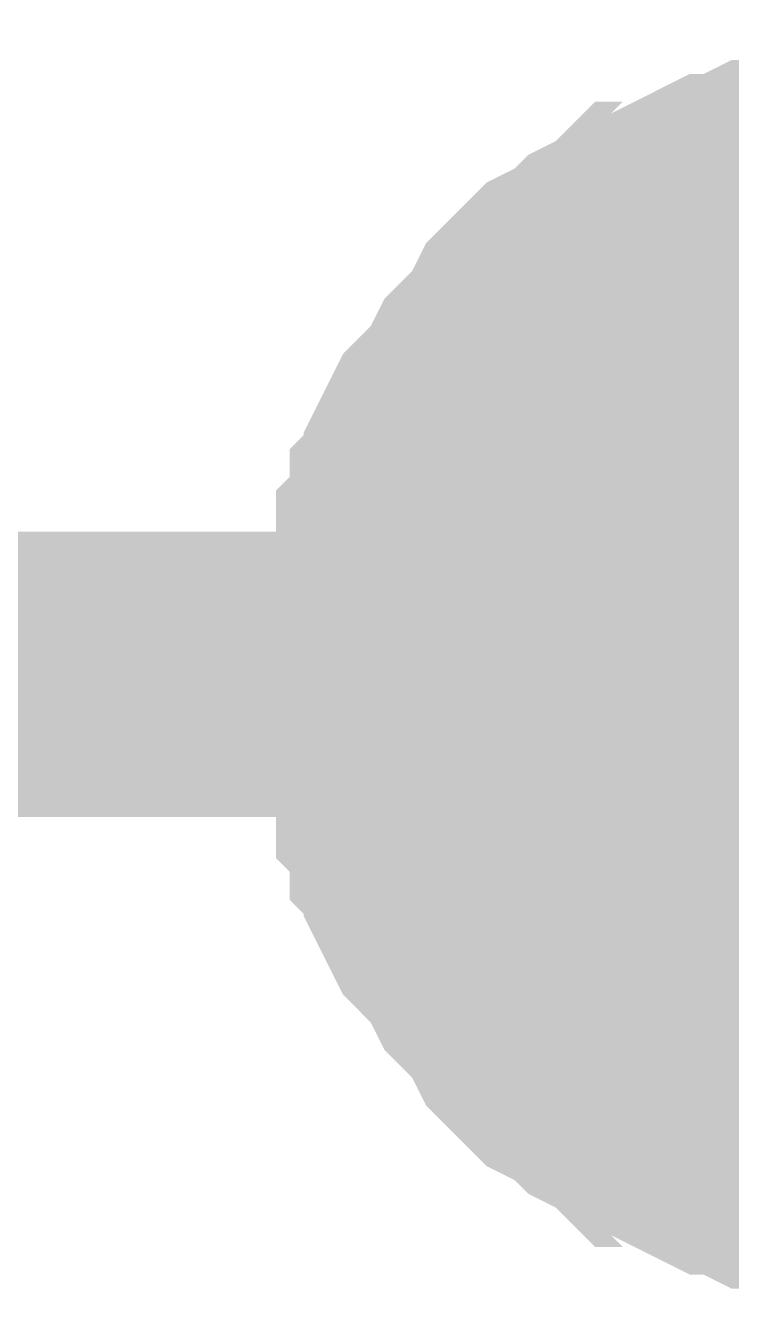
# Model space of a CAD drawing. Header units: inches. Extents: x 0 to 31.5, y 0 to 22.3.
# Drawn here: x 5.4668 to 5.4961, y 12.1738 to 12.2266 of the extents above; entities that cross this region are included whole.
import ezdxf

# ---------------------------------------------------------------- set-up
doc = ezdxf.new("R2010")
doc.units = ezdxf.units.IN
doc.header["$MEASUREMENT"] = 0
doc.layers.add('Sheet', color=255, linetype='Continuous')

msp = doc.modelspace()

# ---------------------------------------------------------------- linework, layer by layer
at = {"layer": 'Sheet'}
for points in [[(3.402969, 12.699951, 0.0118, 0.0118, 0), (3.602772, 12.699951, 0.0118, 0.0118, 0), (3.602772, 12.199763, 0.0118, 0.0118, 0), (5.502625, 12.199763, 0.0118, 0.0118, 0), (6.20251, 12.199763, 0.0118, 0.0118, 0)], [(5.48253, 12.199763, 0.0118, 0.0118, 0), (5.48253, 12.200912, 0.0118, 0.0118, 0), (5.48253, 12.20206, 0.0118, 0.0118, 0), (5.48253, 12.202634, 0.0118, 0.0118, 0), (5.483104, 12.203783, 0.0118, 0.0118, 0), (5.483104, 12.204931, 0.0118, 0.0118, 0), (5.483678, 12.205506, 0.0118, 0.0118, 0), (5.483678, 12.206654, 0.0118, 0.0118, 0), (5.484252, 12.207229, 0.0118, 0.0118, 0), (5.484252, 12.208377, 0.0118, 0.0118, 0), (5.484826, 12.209526, 0.0118, 0.0118, 0), (5.4854, 12.2101, 0.0118, 0.0118, 0), (5.485974, 12.210674, 0.0118, 0.0118, 0), (5.486549, 12.211823, 0.0118, 0.0118, 0), (5.487123, 12.212397, 0.0118, 0.0118, 0), (5.487697, 12.212971, 0.0118, 0.0118, 0), (5.488271, 12.21412, 0.0118, 0.0118, 0), (5.488845, 12.214694, 0.0118, 0.0118, 0), (5.489419, 12.215268, 0.0118, 0.0118, 0), (5.490568, 12.215843, 0.0118, 0.0118, 0), (5.491142, 12.216417, 0.0118, 0.0118, 0), (5.49229, 12.216991, 0.0118, 0.0118, 0), (5.492864, 12.217565, 0.0118, 0.0118, 0), (5.494012, 12.217565, 0.0118, 0.0118, 0), (5.494587, 12.21814, 0.0118, 0.0118, 0), (5.495735, 12.218714, 0.0118, 0.0118, 0), (5.496309, 12.218714, 0.0118, 0.0118, 0), (5.497457, 12.219288, 0.0118, 0.0118, 0), (5.498606, 12.219288, 0.0118, 0.0118, 0), (5.499754, 12.219862, 0.0118, 0.0118, 0), (5.500328, 12.219862, 0.0118, 0.0118, 0), (5.501476, 12.219862, 0.0118, 0.0118, 0), (5.502625, 12.219862, 0.0118, 0.0118, 0)], [(5.48253, 12.199763, 0.0118, 0.0118, 0), (5.48253, 12.200912, 0.0118, 0.0118, 0), (5.48253, 12.20206, 0.0118, 0.0118, 0), (5.48253, 12.202634, 0.0118, 0.0118, 0), (5.483104, 12.203783, 0.0118, 0.0118, 0), (5.483104, 12.204931, 0.0118, 0.0118, 0), (5.483678, 12.205506, 0.0118, 0.0118, 0), (5.483678, 12.206654, 0.0118, 0.0118, 0), (5.484252, 12.207229, 0.0118, 0.0118, 0), (5.484252, 12.208377, 0.0118, 0.0118, 0), (5.484826, 12.209526, 0.0118, 0.0118, 0), (5.4854, 12.2101, 0.0118, 0.0118, 0), (5.485974, 12.210674, 0.0118, 0.0118, 0), (5.486549, 12.211823, 0.0118, 0.0118, 0), (5.487123, 12.212397, 0.0118, 0.0118, 0), (5.487697, 12.212971, 0.0118, 0.0118, 0), (5.488271, 12.21412, 0.0118, 0.0118, 0), (5.488845, 12.214694, 0.0118, 0.0118, 0), (5.489419, 12.215268, 0.0118, 0.0118, 0), (5.490568, 12.215843, 0.0118, 0.0118, 0), (5.491142, 12.216417, 0.0118, 0.0118, 0), (5.49229, 12.216991, 0.0118, 0.0118, 0), (5.492864, 12.217565, 0.0118, 0.0118, 0), (5.494012, 12.217565, 0.0118, 0.0118, 0), (5.494587, 12.21814, 0.0118, 0.0118, 0), (5.495735, 12.218714, 0.0118, 0.0118, 0), (5.496309, 12.218714, 0.0118, 0.0118, 0), (5.497457, 12.219288, 0.0118, 0.0118, 0), (5.498606, 12.219288, 0.0118, 0.0118, 0), (5.499754, 12.219862, 0.0118, 0.0118, 0), (5.500328, 12.219862, 0.0118, 0.0118, 0), (5.501476, 12.219862, 0.0118, 0.0118, 0), (5.502625, 12.219862, 0.0118, 0.0118, 0)], [(5.48253, 12.199763, 0.0118, 0.0118, 0), (5.48253, 12.200912, 0.0118, 0.0118, 0), (5.48253, 12.20206, 0.0118, 0.0118, 0), (5.48253, 12.202634, 0.0118, 0.0118, 0), (5.483104, 12.203783, 0.0118, 0.0118, 0), (5.483104, 12.204931, 0.0118, 0.0118, 0), (5.483678, 12.205506, 0.0118, 0.0118, 0), (5.483678, 12.206654, 0.0118, 0.0118, 0), (5.484252, 12.207229, 0.0118, 0.0118, 0), (5.484252, 12.208377, 0.0118, 0.0118, 0), (5.484826, 12.209526, 0.0118, 0.0118, 0), (5.4854, 12.2101, 0.0118, 0.0118, 0), (5.485974, 12.210674, 0.0118, 0.0118, 0), (5.486549, 12.211823, 0.0118, 0.0118, 0), (5.487123, 12.212397, 0.0118, 0.0118, 0), (5.487697, 12.212971, 0.0118, 0.0118, 0), (5.488271, 12.21412, 0.0118, 0.0118, 0), (5.488845, 12.214694, 0.0118, 0.0118, 0), (5.489419, 12.215268, 0.0118, 0.0118, 0), (5.490568, 12.215843, 0.0118, 0.0118, 0), (5.491142, 12.216417, 0.0118, 0.0118, 0), (5.49229, 12.216991, 0.0118, 0.0118, 0), (5.492864, 12.217565, 0.0118, 0.0118, 0), (5.494012, 12.217565, 0.0118, 0.0118, 0), (5.494587, 12.21814, 0.0118, 0.0118, 0), (5.495735, 12.218714, 0.0118, 0.0118, 0), (5.496309, 12.218714, 0.0118, 0.0118, 0), (5.497457, 12.219288, 0.0118, 0.0118, 0), (5.498606, 12.219288, 0.0118, 0.0118, 0), (5.499754, 12.219862, 0.0118, 0.0118, 0), (5.500328, 12.219862, 0.0118, 0.0118, 0), (5.501476, 12.219862, 0.0118, 0.0118, 0), (5.502625, 12.219862, 0.0118, 0.0118, 0)], [(5.48253, 12.199763, 0.0118, 0.0118, 0), (5.48253, 12.200912, 0.0118, 0.0118, 0), (5.48253, 12.20206, 0.0118, 0.0118, 0), (5.48253, 12.202634, 0.0118, 0.0118, 0), (5.483104, 12.203783, 0.0118, 0.0118, 0), (5.483104, 12.204931, 0.0118, 0.0118, 0), (5.483678, 12.205506, 0.0118, 0.0118, 0), (5.483678, 12.206654, 0.0118, 0.0118, 0), (5.484252, 12.207229, 0.0118, 0.0118, 0), (5.484252, 12.208377, 0.0118, 0.0118, 0), (5.484826, 12.209526, 0.0118, 0.0118, 0), (5.4854, 12.2101, 0.0118, 0.0118, 0), (5.485974, 12.210674, 0.0118, 0.0118, 0), (5.486549, 12.211823, 0.0118, 0.0118, 0), (5.487123, 12.212397, 0.0118, 0.0118, 0), (5.487697, 12.212971, 0.0118, 0.0118, 0), (5.488271, 12.21412, 0.0118, 0.0118, 0), (5.488845, 12.214694, 0.0118, 0.0118, 0), (5.489419, 12.215268, 0.0118, 0.0118, 0), (5.490568, 12.215843, 0.0118, 0.0118, 0), (5.491142, 12.216417, 0.0118, 0.0118, 0), (5.49229, 12.216991, 0.0118, 0.0118, 0), (5.492864, 12.217565, 0.0118, 0.0118, 0), (5.494012, 12.217565, 0.0118, 0.0118, 0), (5.494587, 12.21814, 0.0118, 0.0118, 0), (5.495735, 12.218714, 0.0118, 0.0118, 0), (5.496309, 12.218714, 0.0118, 0.0118, 0), (5.497457, 12.219288, 0.0118, 0.0118, 0), (5.498606, 12.219288, 0.0118, 0.0118, 0), (5.499754, 12.219862, 0.0118, 0.0118, 0), (5.500328, 12.219862, 0.0118, 0.0118, 0), (5.501476, 12.219862, 0.0118, 0.0118, 0), (5.502625, 12.219862, 0.0118, 0.0118, 0)], [(5.48253, 12.199763, 0.0039, 0.0039, 0), (5.48253, 12.200912, 0.0039, 0.0039, 0), (5.48253, 12.20206, 0.0039, 0.0039, 0), (5.48253, 12.202634, 0.0039, 0.0039, 0), (5.483104, 12.203783, 0.0039, 0.0039, 0), (5.483104, 12.204931, 0.0039, 0.0039, 0), (5.483678, 12.205506, 0.0039, 0.0039, 0), (5.483678, 12.206654, 0.0039, 0.0039, 0), (5.484252, 12.207229, 0.0039, 0.0039, 0), (5.484252, 12.208377, 0.0039, 0.0039, 0), (5.484826, 12.209526, 0.0039, 0.0039, 0), (5.4854, 12.2101, 0.0039, 0.0039, 0), (5.485974, 12.210674, 0.0039, 0.0039, 0), (5.486549, 12.211823, 0.0039, 0.0039, 0), (5.487123, 12.212397, 0.0039, 0.0039, 0), (5.487697, 12.212971, 0.0039, 0.0039, 0), (5.488271, 12.21412, 0.0039, 0.0039, 0), (5.488845, 12.214694, 0.0039, 0.0039, 0), (5.489419, 12.215268, 0.0039, 0.0039, 0), (5.490568, 12.215843, 0.0039, 0.0039, 0), (5.491142, 12.216417, 0.0039, 0.0039, 0), (5.49229, 12.216991, 0.0039, 0.0039, 0), (5.492864, 12.217565, 0.0039, 0.0039, 0), (5.494012, 12.217565, 0.0039, 0.0039, 0), (5.494587, 12.21814, 0.0039, 0.0039, 0), (5.495735, 12.218714, 0.0039, 0.0039, 0), (5.496309, 12.218714, 0.0039, 0.0039, 0), (5.497457, 12.219288, 0.0039, 0.0039, 0), (5.498606, 12.219288, 0.0039, 0.0039, 0)], [(5.48253, 12.199763, 0.0039, 0.0039, 0), (5.48253, 12.200912, 0.0039, 0.0039, 0), (5.48253, 12.20206, 0.0039, 0.0039, 0), (5.48253, 12.202634, 0.0039, 0.0039, 0), (5.483104, 12.203783, 0.0039, 0.0039, 0), (5.483104, 12.204931, 0.0039, 0.0039, 0), (5.483678, 12.205506, 0.0039, 0.0039, 0), (5.483678, 12.206654, 0.0039, 0.0039, 0), (5.484252, 12.207229, 0.0039, 0.0039, 0), (5.484252, 12.208377, 0.0039, 0.0039, 0), (5.484826, 12.209526, 0.0039, 0.0039, 0), (5.4854, 12.2101, 0.0039, 0.0039, 0), (5.485974, 12.210674, 0.0039, 0.0039, 0), (5.486549, 12.211823, 0.0039, 0.0039, 0), (5.487123, 12.212397, 0.0039, 0.0039, 0), (5.487697, 12.212971, 0.0039, 0.0039, 0), (5.488271, 12.21412, 0.0039, 0.0039, 0), (5.488845, 12.214694, 0.0039, 0.0039, 0), (5.489419, 12.215268, 0.0039, 0.0039, 0), (5.490568, 12.215843, 0.0039, 0.0039, 0), (5.491142, 12.216417, 0.0039, 0.0039, 0), (5.49229, 12.216991, 0.0039, 0.0039, 0), (5.492864, 12.217565, 0.0039, 0.0039, 0), (5.494012, 12.217565, 0.0039, 0.0039, 0), (5.494587, 12.21814, 0.0039, 0.0039, 0), (5.495735, 12.218714, 0.0039, 0.0039, 0), (5.496309, 12.218714, 0.0039, 0.0039, 0), (5.497457, 12.219288, 0.0039, 0.0039, 0), (5.498606, 12.219288, 0.0039, 0.0039, 0)], [(5.48253, 12.199763, 0.0039, 0.0039, 0), (5.48253, 12.200912, 0.0039, 0.0039, 0), (5.48253, 12.20206, 0.0039, 0.0039, 0), (5.48253, 12.202634, 0.0039, 0.0039, 0), (5.483104, 12.203783, 0.0039, 0.0039, 0), (5.483104, 12.204931, 0.0039, 0.0039, 0), (5.483678, 12.205506, 0.0039, 0.0039, 0), (5.483678, 12.206654, 0.0039, 0.0039, 0), (5.484252, 12.207229, 0.0039, 0.0039, 0), (5.484252, 12.208377, 0.0039, 0.0039, 0), (5.484826, 12.209526, 0.0039, 0.0039, 0), (5.4854, 12.2101, 0.0039, 0.0039, 0), (5.485974, 12.210674, 0.0039, 0.0039, 0), (5.486549, 12.211823, 0.0039, 0.0039, 0), (5.487123, 12.212397, 0.0039, 0.0039, 0), (5.487697, 12.212971, 0.0039, 0.0039, 0), (5.488271, 12.21412, 0.0039, 0.0039, 0), (5.488845, 12.214694, 0.0039, 0.0039, 0), (5.489419, 12.215268, 0.0039, 0.0039, 0), (5.490568, 12.215843, 0.0039, 0.0039, 0), (5.491142, 12.216417, 0.0039, 0.0039, 0), (5.49229, 12.216991, 0.0039, 0.0039, 0), (5.492864, 12.217565, 0.0039, 0.0039, 0), (5.494012, 12.217565, 0.0039, 0.0039, 0), (5.494587, 12.21814, 0.0039, 0.0039, 0), (5.495735, 12.218714, 0.0039, 0.0039, 0), (5.496309, 12.218714, 0.0039, 0.0039, 0), (5.497457, 12.219288, 0.0039, 0.0039, 0), (5.498606, 12.219288, 0.0039, 0.0039, 0)], [(5.48253, 12.199763, 0.0039, 0.0039, 0), (5.48253, 12.200912, 0.0039, 0.0039, 0), (5.48253, 12.20206, 0.0039, 0.0039, 0), (5.48253, 12.202634, 0.0039, 0.0039, 0), (5.483104, 12.203783, 0.0039, 0.0039, 0), (5.483104, 12.204931, 0.0039, 0.0039, 0), (5.483678, 12.205506, 0.0039, 0.0039, 0), (5.483678, 12.206654, 0.0039, 0.0039, 0), (5.484252, 12.207229, 0.0039, 0.0039, 0), (5.484252, 12.208377, 0.0039, 0.0039, 0), (5.484826, 12.209526, 0.0039, 0.0039, 0), (5.4854, 12.2101, 0.0039, 0.0039, 0), (5.485974, 12.210674, 0.0039, 0.0039, 0), (5.486549, 12.211823, 0.0039, 0.0039, 0), (5.487123, 12.212397, 0.0039, 0.0039, 0), (5.487697, 12.212971, 0.0039, 0.0039, 0), (5.488271, 12.21412, 0.0039, 0.0039, 0), (5.488845, 12.214694, 0.0039, 0.0039, 0), (5.489419, 12.215268, 0.0039, 0.0039, 0), (5.490568, 12.215843, 0.0039, 0.0039, 0), (5.491142, 12.216417, 0.0039, 0.0039, 0), (5.49229, 12.216991, 0.0039, 0.0039, 0), (5.492864, 12.217565, 0.0039, 0.0039, 0), (5.494012, 12.217565, 0.0039, 0.0039, 0), (5.494587, 12.21814, 0.0039, 0.0039, 0), (5.495735, 12.218714, 0.0039, 0.0039, 0), (5.496309, 12.218714, 0.0039, 0.0039, 0), (5.497457, 12.219288, 0.0039, 0.0039, 0), (5.498606, 12.219288, 0.0039, 0.0039, 0)], [(5.502625, 12.179664, 0.0118, 0.0118, 0), (5.501476, 12.179664, 0.0118, 0.0118, 0), (5.500328, 12.179664, 0.0118, 0.0118, 0), (5.499754, 12.179664, 0.0118, 0.0118, 0), (5.498606, 12.180238, 0.0118, 0.0118, 0), (5.497457, 12.180238, 0.0118, 0.0118, 0), (5.496309, 12.180812, 0.0118, 0.0118, 0), (5.495735, 12.180812, 0.0118, 0.0118, 0), (5.494587, 12.181386, 0.0118, 0.0118, 0), (5.494012, 12.181961, 0.0118, 0.0118, 0), (5.492864, 12.181961, 0.0118, 0.0118, 0), (5.49229, 12.182535, 0.0118, 0.0118, 0), (5.491142, 12.183109, 0.0118, 0.0118, 0), (5.490568, 12.183684, 0.0118, 0.0118, 0), (5.489419, 12.184258, 0.0118, 0.0118, 0), (5.488845, 12.184832, 0.0118, 0.0118, 0), (5.488271, 12.185406, 0.0118, 0.0118, 0), (5.487697, 12.186555, 0.0118, 0.0118, 0), (5.487123, 12.187129, 0.0118, 0.0118, 0), (5.486549, 12.187703, 0.0118, 0.0118, 0), (5.485974, 12.188852, 0.0118, 0.0118, 0), (5.4854, 12.189426, 0.0118, 0.0118, 0), (5.484826, 12.190001, 0.0118, 0.0118, 0), (5.484252, 12.191149, 0.0118, 0.0118, 0), (5.484252, 12.192298, 0.0118, 0.0118, 0), (5.483678, 12.192872, 0.0118, 0.0118, 0), (5.483678, 12.19402, 0.0118, 0.0118, 0), (5.483104, 12.194595, 0.0118, 0.0118, 0), (5.483104, 12.195743, 0.0118, 0.0118, 0), (5.48253, 12.196892, 0.0118, 0.0118, 0), (5.48253, 12.197466, 0.0118, 0.0118, 0), (5.48253, 12.198615, 0.0118, 0.0118, 0), (5.48253, 12.199763, 0.0118, 0.0118, 0)], [(5.48253, 12.199763, 0.0118, 0.0118, 0), (5.48253, 12.199763, 0.0118, 0.0118, 0)], [(5.502625, 12.179664, 0.0118, 0.0118, 0), (5.501476, 12.179664, 0.0118, 0.0118, 0), (5.500328, 12.179664, 0.0118, 0.0118, 0), (5.499754, 12.179664, 0.0118, 0.0118, 0), (5.498606, 12.180238, 0.0118, 0.0118, 0), (5.497457, 12.180238, 0.0118, 0.0118, 0), (5.496309, 12.180812, 0.0118, 0.0118, 0), (5.495735, 12.180812, 0.0118, 0.0118, 0), (5.494587, 12.181386, 0.0118, 0.0118, 0), (5.494012, 12.181961, 0.0118, 0.0118, 0), (5.492864, 12.181961, 0.0118, 0.0118, 0), (5.49229, 12.182535, 0.0118, 0.0118, 0), (5.491142, 12.183109, 0.0118, 0.0118, 0), (5.490568, 12.183684, 0.0118, 0.0118, 0), (5.489419, 12.184258, 0.0118, 0.0118, 0), (5.488845, 12.184832, 0.0118, 0.0118, 0), (5.488271, 12.185406, 0.0118, 0.0118, 0), (5.487697, 12.186555, 0.0118, 0.0118, 0), (5.487123, 12.187129, 0.0118, 0.0118, 0), (5.486549, 12.187703, 0.0118, 0.0118, 0), (5.485974, 12.188852, 0.0118, 0.0118, 0), (5.4854, 12.189426, 0.0118, 0.0118, 0), (5.484826, 12.190001, 0.0118, 0.0118, 0), (5.484252, 12.191149, 0.0118, 0.0118, 0), (5.484252, 12.192298, 0.0118, 0.0118, 0), (5.483678, 12.192872, 0.0118, 0.0118, 0), (5.483678, 12.19402, 0.0118, 0.0118, 0), (5.483104, 12.194595, 0.0118, 0.0118, 0), (5.483104, 12.195743, 0.0118, 0.0118, 0), (5.48253, 12.196892, 0.0118, 0.0118, 0), (5.48253, 12.197466, 0.0118, 0.0118, 0), (5.48253, 12.198615, 0.0118, 0.0118, 0), (5.48253, 12.199763, 0.0118, 0.0118, 0)], [(5.48253, 12.199763, 0.0118, 0.0118, 0), (5.48253, 12.199763, 0.0118, 0.0118, 0)], [(5.502625, 12.179664, 0.0118, 0.0118, 0), (5.501476, 12.179664, 0.0118, 0.0118, 0), (5.500328, 12.179664, 0.0118, 0.0118, 0), (5.499754, 12.179664, 0.0118, 0.0118, 0), (5.498606, 12.180238, 0.0118, 0.0118, 0), (5.497457, 12.180238, 0.0118, 0.0118, 0), (5.496309, 12.180812, 0.0118, 0.0118, 0), (5.495735, 12.180812, 0.0118, 0.0118, 0), (5.494587, 12.181386, 0.0118, 0.0118, 0), (5.494012, 12.181961, 0.0118, 0.0118, 0), (5.492864, 12.181961, 0.0118, 0.0118, 0), (5.49229, 12.182535, 0.0118, 0.0118, 0), (5.491142, 12.183109, 0.0118, 0.0118, 0), (5.490568, 12.183684, 0.0118, 0.0118, 0), (5.489419, 12.184258, 0.0118, 0.0118, 0), (5.488845, 12.184832, 0.0118, 0.0118, 0), (5.488271, 12.185406, 0.0118, 0.0118, 0), (5.487697, 12.186555, 0.0118, 0.0118, 0), (5.487123, 12.187129, 0.0118, 0.0118, 0), (5.486549, 12.187703, 0.0118, 0.0118, 0), (5.485974, 12.188852, 0.0118, 0.0118, 0), (5.4854, 12.189426, 0.0118, 0.0118, 0), (5.484826, 12.190001, 0.0118, 0.0118, 0), (5.484252, 12.191149, 0.0118, 0.0118, 0), (5.484252, 12.192298, 0.0118, 0.0118, 0), (5.483678, 12.192872, 0.0118, 0.0118, 0), (5.483678, 12.19402, 0.0118, 0.0118, 0), (5.483104, 12.194595, 0.0118, 0.0118, 0), (5.483104, 12.195743, 0.0118, 0.0118, 0), (5.48253, 12.196892, 0.0118, 0.0118, 0), (5.48253, 12.197466, 0.0118, 0.0118, 0), (5.48253, 12.198615, 0.0118, 0.0118, 0), (5.48253, 12.199763, 0.0118, 0.0118, 0)], [(5.48253, 12.199763, 0.0118, 0.0118, 0), (5.48253, 12.199763, 0.0118, 0.0118, 0)], [(5.502625, 12.179664, 0.0118, 0.0118, 0), (5.501476, 12.179664, 0.0118, 0.0118, 0), (5.500328, 12.179664, 0.0118, 0.0118, 0), (5.499754, 12.179664, 0.0118, 0.0118, 0), (5.498606, 12.180238, 0.0118, 0.0118, 0), (5.497457, 12.180238, 0.0118, 0.0118, 0), (5.496309, 12.180812, 0.0118, 0.0118, 0), (5.495735, 12.180812, 0.0118, 0.0118, 0), (5.494587, 12.181386, 0.0118, 0.0118, 0), (5.494012, 12.181961, 0.0118, 0.0118, 0), (5.492864, 12.181961, 0.0118, 0.0118, 0), (5.49229, 12.182535, 0.0118, 0.0118, 0), (5.491142, 12.183109, 0.0118, 0.0118, 0), (5.490568, 12.183684, 0.0118, 0.0118, 0), (5.489419, 12.184258, 0.0118, 0.0118, 0), (5.488845, 12.184832, 0.0118, 0.0118, 0), (5.488271, 12.185406, 0.0118, 0.0118, 0), (5.487697, 12.186555, 0.0118, 0.0118, 0), (5.487123, 12.187129, 0.0118, 0.0118, 0), (5.486549, 12.187703, 0.0118, 0.0118, 0), (5.485974, 12.188852, 0.0118, 0.0118, 0), (5.4854, 12.189426, 0.0118, 0.0118, 0), (5.484826, 12.190001, 0.0118, 0.0118, 0), (5.484252, 12.191149, 0.0118, 0.0118, 0), (5.484252, 12.192298, 0.0118, 0.0118, 0), (5.483678, 12.192872, 0.0118, 0.0118, 0), (5.483678, 12.19402, 0.0118, 0.0118, 0), (5.483104, 12.194595, 0.0118, 0.0118, 0), (5.483104, 12.195743, 0.0118, 0.0118, 0), (5.48253, 12.196892, 0.0118, 0.0118, 0), (5.48253, 12.197466, 0.0118, 0.0118, 0), (5.48253, 12.198615, 0.0118, 0.0118, 0), (5.48253, 12.199763, 0.0118, 0.0118, 0)], [(5.48253, 12.199763, 0.0118, 0.0118, 0), (5.48253, 12.199763, 0.0118, 0.0118, 0)], [(5.498606, 12.180238, 0.0039, 0.0039, 0), (5.497457, 12.180238, 0.0039, 0.0039, 0), (5.496309, 12.180812, 0.0039, 0.0039, 0), (5.495735, 12.180812, 0.0039, 0.0039, 0), (5.494587, 12.181386, 0.0039, 0.0039, 0), (5.494012, 12.181961, 0.0039, 0.0039, 0), (5.492864, 12.181961, 0.0039, 0.0039, 0), (5.49229, 12.182535, 0.0039, 0.0039, 0), (5.491142, 12.183109, 0.0039, 0.0039, 0), (5.490568, 12.183684, 0.0039, 0.0039, 0), (5.489419, 12.184258, 0.0039, 0.0039, 0), (5.488845, 12.184832, 0.0039, 0.0039, 0), (5.488271, 12.185406, 0.0039, 0.0039, 0), (5.487697, 12.186555, 0.0039, 0.0039, 0), (5.487123, 12.187129, 0.0039, 0.0039, 0), (5.486549, 12.187703, 0.0039, 0.0039, 0), (5.485974, 12.188852, 0.0039, 0.0039, 0), (5.4854, 12.189426, 0.0039, 0.0039, 0), (5.484826, 12.190001, 0.0039, 0.0039, 0), (5.484252, 12.191149, 0.0039, 0.0039, 0), (5.484252, 12.192298, 0.0039, 0.0039, 0), (5.483678, 12.192872, 0.0039, 0.0039, 0), (5.483678, 12.19402, 0.0039, 0.0039, 0), (5.483104, 12.194595, 0.0039, 0.0039, 0), (5.483104, 12.195743, 0.0039, 0.0039, 0), (5.48253, 12.196892, 0.0039, 0.0039, 0), (5.48253, 12.197466, 0.0039, 0.0039, 0), (5.48253, 12.198615, 0.0039, 0.0039, 0), (5.48253, 12.199763, 0.0039, 0.0039, 0)], [(5.48253, 12.199763, 0.0039, 0.0039, 0), (5.48253, 12.199763, 0.0039, 0.0039, 0)], [(5.498606, 12.180238, 0.0039, 0.0039, 0), (5.497457, 12.180238, 0.0039, 0.0039, 0), (5.496309, 12.180812, 0.0039, 0.0039, 0), (5.495735, 12.180812, 0.0039, 0.0039, 0), (5.494587, 12.181386, 0.0039, 0.0039, 0), (5.494012, 12.181961, 0.0039, 0.0039, 0), (5.492864, 12.181961, 0.0039, 0.0039, 0), (5.49229, 12.182535, 0.0039, 0.0039, 0), (5.491142, 12.183109, 0.0039, 0.0039, 0), (5.490568, 12.183684, 0.0039, 0.0039, 0), (5.489419, 12.184258, 0.0039, 0.0039, 0), (5.488845, 12.184832, 0.0039, 0.0039, 0), (5.488271, 12.185406, 0.0039, 0.0039, 0), (5.487697, 12.186555, 0.0039, 0.0039, 0), (5.487123, 12.187129, 0.0039, 0.0039, 0), (5.486549, 12.187703, 0.0039, 0.0039, 0), (5.485974, 12.188852, 0.0039, 0.0039, 0), (5.4854, 12.189426, 0.0039, 0.0039, 0), (5.484826, 12.190001, 0.0039, 0.0039, 0), (5.484252, 12.191149, 0.0039, 0.0039, 0), (5.484252, 12.192298, 0.0039, 0.0039, 0), (5.483678, 12.192872, 0.0039, 0.0039, 0), (5.483678, 12.19402, 0.0039, 0.0039, 0), (5.483104, 12.194595, 0.0039, 0.0039, 0), (5.483104, 12.195743, 0.0039, 0.0039, 0), (5.48253, 12.196892, 0.0039, 0.0039, 0), (5.48253, 12.197466, 0.0039, 0.0039, 0), (5.48253, 12.198615, 0.0039, 0.0039, 0), (5.48253, 12.199763, 0.0039, 0.0039, 0)], [(5.48253, 12.199763, 0.0039, 0.0039, 0), (5.48253, 12.199763, 0.0039, 0.0039, 0)], [(5.498606, 12.180238, 0.0039, 0.0039, 0), (5.497457, 12.180238, 0.0039, 0.0039, 0), (5.496309, 12.180812, 0.0039, 0.0039, 0), (5.495735, 12.180812, 0.0039, 0.0039, 0), (5.494587, 12.181386, 0.0039, 0.0039, 0), (5.494012, 12.181961, 0.0039, 0.0039, 0), (5.492864, 12.181961, 0.0039, 0.0039, 0), (5.49229, 12.182535, 0.0039, 0.0039, 0), (5.491142, 12.183109, 0.0039, 0.0039, 0), (5.490568, 12.183684, 0.0039, 0.0039, 0), (5.489419, 12.184258, 0.0039, 0.0039, 0), (5.488845, 12.184832, 0.0039, 0.0039, 0), (5.488271, 12.185406, 0.0039, 0.0039, 0), (5.487697, 12.186555, 0.0039, 0.0039, 0), (5.487123, 12.187129, 0.0039, 0.0039, 0), (5.486549, 12.187703, 0.0039, 0.0039, 0), (5.485974, 12.188852, 0.0039, 0.0039, 0), (5.4854, 12.189426, 0.0039, 0.0039, 0), (5.484826, 12.190001, 0.0039, 0.0039, 0), (5.484252, 12.191149, 0.0039, 0.0039, 0), (5.484252, 12.192298, 0.0039, 0.0039, 0), (5.483678, 12.192872, 0.0039, 0.0039, 0), (5.483678, 12.19402, 0.0039, 0.0039, 0), (5.483104, 12.194595, 0.0039, 0.0039, 0), (5.483104, 12.195743, 0.0039, 0.0039, 0), (5.48253, 12.196892, 0.0039, 0.0039, 0), (5.48253, 12.197466, 0.0039, 0.0039, 0), (5.48253, 12.198615, 0.0039, 0.0039, 0), (5.48253, 12.199763, 0.0039, 0.0039, 0)], [(5.48253, 12.199763, 0.0039, 0.0039, 0), (5.48253, 12.199763, 0.0039, 0.0039, 0)], [(5.498606, 12.180238, 0.0039, 0.0039, 0), (5.497457, 12.180238, 0.0039, 0.0039, 0), (5.496309, 12.180812, 0.0039, 0.0039, 0), (5.495735, 12.180812, 0.0039, 0.0039, 0), (5.494587, 12.181386, 0.0039, 0.0039, 0), (5.494012, 12.181961, 0.0039, 0.0039, 0), (5.492864, 12.181961, 0.0039, 0.0039, 0), (5.49229, 12.182535, 0.0039, 0.0039, 0), (5.491142, 12.183109, 0.0039, 0.0039, 0), (5.490568, 12.183684, 0.0039, 0.0039, 0), (5.489419, 12.184258, 0.0039, 0.0039, 0), (5.488845, 12.184832, 0.0039, 0.0039, 0), (5.488271, 12.185406, 0.0039, 0.0039, 0), (5.487697, 12.186555, 0.0039, 0.0039, 0), (5.487123, 12.187129, 0.0039, 0.0039, 0), (5.486549, 12.187703, 0.0039, 0.0039, 0), (5.485974, 12.188852, 0.0039, 0.0039, 0), (5.4854, 12.189426, 0.0039, 0.0039, 0), (5.484826, 12.190001, 0.0039, 0.0039, 0), (5.484252, 12.191149, 0.0039, 0.0039, 0), (5.484252, 12.192298, 0.0039, 0.0039, 0), (5.483678, 12.192872, 0.0039, 0.0039, 0), (5.483678, 12.19402, 0.0039, 0.0039, 0), (5.483104, 12.194595, 0.0039, 0.0039, 0), (5.483104, 12.195743, 0.0039, 0.0039, 0), (5.48253, 12.196892, 0.0039, 0.0039, 0), (5.48253, 12.197466, 0.0039, 0.0039, 0), (5.48253, 12.198615, 0.0039, 0.0039, 0), (5.48253, 12.199763, 0.0039, 0.0039, 0)], [(5.48253, 12.199763, 0.0039, 0.0039, 0), (5.48253, 12.199763, 0.0039, 0.0039, 0)]]:
    msp.add_lwpolyline(points, format="xyseb", dxfattribs=at)
msp.add_lwpolyline([(5.49, 12.2, 0.02, 0.02, 1), (5.51, 12.2, 0.02, 0.02, 1)], format="xyseb", close=True, dxfattribs=at)

doc.saveas('drawing.dxf')
